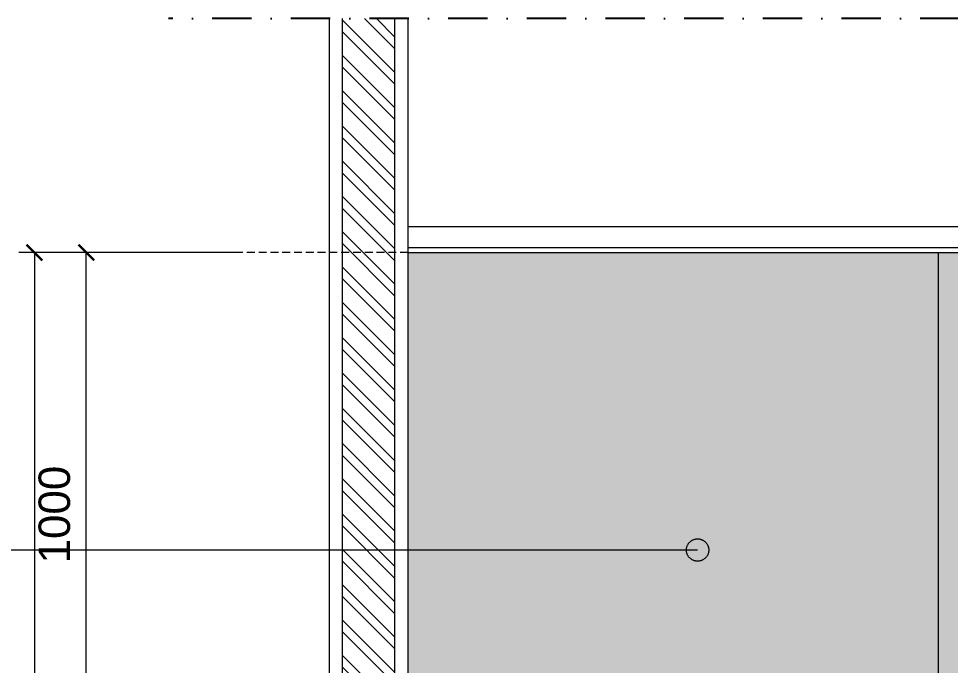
# Model space of a CAD drawing. Header units: millimetres. Extents: x 7371 to 278338, y -43753 to 35464.
# Drawn here: x 267017 to 268794, y 1826 to 3060 of the extents above; entities that cross this region are included whole.
import ezdxf

# ---------------------------------------------------------------- set-up
doc = ezdxf.new("R2010")
doc.units = ezdxf.units.MM
doc.header["$MEASUREMENT"] = 0
for name, pattern in [('CENTER', [50.8, 31.75, -6.35, 6.35, -6.35]), ('DASHDOT2', [0.5, 0.25, -0.125, 0, -0.125]), ('HIDDEN2', [0.1875, 0.125, -0.0625])]:
    doc.linetypes.add(name, pattern=pattern)
doc.layers.get('DEFPOINTS').update_dxf_attribs({"lineweight": 18})
for name, color, linetype, lineweight in [('28-Arsiran', 252, 'Continuous', 5), ('8', 8, 'Continuous', 5), ('Arsir', 251, 'Continuous', 5), ('AS', 8, 'HIDDEN2', 5), ('DINDING', 1, 'Continuous', 20), ('PIPA AIR BERSIH', 5, 'CENTER', 5)]:
    doc.layers.add(name, color=color, linetype=linetype, lineweight=lineweight)
doc.layers.add('Layer5', color=5, linetype='Continuous')
doc.styles.get("Standard").update_dxf_attribs({"font": 'arial.ttf'})
doc.dimstyles.new('30 baru', dxfattribs={"dimtxt": 0.2, "dimasz": 0.1, "dimexe": 0.1, "dimexo": 0.1, "dimgap": 0.1, "dimtad": 1, "dimtoh": 1, "dimdec": 0, "dimlfac": 300, "dimtxsty": 'Standard', "dimblk": 'ARCHTICK', "dimcen": 0.1, "dimclrd": 1, "dimclre": 1, "dimclrt": 4, "dimadec": 0, "dimazin": 0, "dimtfac": 1, "dimtdec": 0, "dimtix": 1, "dimtmove": 0, "dimatfit": 3, "dimfxl": 1, "dimlwd": 5, "dimlwe": 5, "dimarcsym": 0})

# ---------------------------------------------------------------- blocks, each defined once
blk = doc.blocks.new('_ArchTick')
at = {"color": 0, "linetype": 'ByBlock', "const_width": 0.15}
blk.add_lwpolyline([(-0.5, -0.5), (0.5, 0.5)], dxfattribs=at)
blk = doc.blocks.new('*D201')
at = {"color": 1, "lineweight": 5, "transparency": 16777216}
for p, q in [((127639.1254, -874.3863), (127638.0533, -874.3863)), ((127638.1533, -877.7196), (127638.1533, -874.3863)), ((127639.5238, -877.7196), (127638.0533, -877.7196))]:
    blk.add_line(p, q, dxfattribs=at)
at = {"layer": 'DEFPOINTS', "color": 0, "transparency": 16777216}
for p in [(127638.1533, -874.3863), (127639.2254, -874.3863), (127639.6238, -877.7196)]:
    blk.add_point(p, dxfattribs=at)
at = {"color": 1, "lineweight": 5, "transparency": 16777216, "xscale": 0.1, "yscale": 0.1, "zscale": 0.1}
for p, rotation in [((127638.1533, -874.3863), 90), ((127638.1533, -877.7196), 270)]:
    blk.add_blockref('_ArchTick', p, dxfattribs=dict(at, rotation=rotation))
at = {"color": 4, "transparency": 16777216, "insert": (127637.9512, -876.053), "char_height": 0.2, "attachment_point": 5, "rotation": 90}
blk.add_mtext('1000', dxfattribs=at)
blk = doc.blocks.new('*D245')
at = {"color": 1, "lineweight": 5, "transparency": 16777216}
for p, q in [((127638.8877, -874.3863), (127637.7236, -874.3863)), ((127637.8236, -874.3863), (127637.8236, -884.3863)), ((127638.8877, -884.3863), (127637.7236, -884.3863))]:
    blk.add_line(p, q, dxfattribs=at)
at = {"layer": 'DEFPOINTS', "color": 0, "transparency": 16777216}
for p in [(127638.9877, -874.3863), (127637.8236, -884.3863), (127638.9877, -884.3863)]:
    blk.add_point(p, dxfattribs=at)
at = {"color": 1, "lineweight": 5, "transparency": 16777216, "xscale": 0.1, "yscale": 0.1, "zscale": 0.1}
for p, rotation in [((127637.8236, -874.3863), 90), ((127637.8236, -884.3863), 270)]:
    blk.add_blockref('_ArchTick', p, dxfattribs=dict(at, rotation=rotation))
at = {"color": 4, "transparency": 16777216, "insert": (127637.6215, -879.3863), "char_height": 0.2, "attachment_point": 5, "rotation": 90}
blk.add_mtext('3000', dxfattribs=at)
blk = doc.blocks.new('dsdsdsdsd')
h = blk.add_hatch()
h.set_pattern_fill('DOTS', color=8, scale=0.05)
h.set_pattern_definition([(0, (127803.66642, -997.38924), (0.0396875, 0.079375), [0, -0.079375])])
h.paths.add_polyline_path([(127650.0161, -874.3863), (127650.0161, -878.553), (127647.0161, -878.553), (127647.0161, -884.3863), (127645.5997, -884.3863), (127645.7266, -883.7505), (127645.9826, -883.315), (127645.9666, -882.7988), (127645.9228, -881.9125), (127645.9099, -881.8132), (127645.254, -881.7364), (127645.0555, -881.7364), (127644.4619, -881.8019), (127644.4305, -881.8216), (127644.4318, -881.8898), (127644.3837, -882.8491), (127644.3632, -883.2772), (127644.4761, -883.5052), (127644.629, -883.7588), (127644.7785, -884.3863), (127643.5328, -884.3863), (127643.5328, -884.5196), (127640.1995, -884.5196), (127640.1995, -874.3863)])
h = blk.add_hatch(color=8)
h.dxf.hatch_style = 1
edge = h.paths.add_edge_path()
edge.add_arc((127642.0402, -876.2785), 0.0711, 0, 360)
at = {"layer": '28-Arsiran'}
h = blk.add_hatch(dxfattribs=at)
h.set_pattern_fill('ANSI32', color=256, scale=0.016667, angle=90)
h.set_pattern_definition([(135, (127718.41433, -1035.57211), (-0.1122532, -0.1122532), []), (135, (127718.41433, -1035.49727), (-0.1122532, -0.1122532), [])])
h.paths.add_polyline_path([(127639.7828, -872.8982), (127640.1161, -872.8982), (127640.1161, -884.5863), (127639.7828, -884.5863)])
for p, q in [((127640.1995, -874.2196), (127650.0161, -874.2196)), ((127640.1995, -874.353), (127650.0161, -874.353)), ((127640.1995, -874.3863), (127650.0161, -874.3863)), ((127643.5728, -877.7196), (127643.5728, -874.3863))]:
    blk.add_line(p, q)
blk.add_circle((127642.0402, -876.2785), 0.0711)
at = {"layer": '8'}
for p, q in [((127639.7828, -884.5863), (127639.7828, -872.8982)), ((127640.1161, -884.5863), (127640.1161, -872.8982))]:
    blk.add_line(p, q, dxfattribs=at)
at = {"layer": 'Arsir'}
blk.add_line((127642.0398, -876.2785), (127636.7604, -876.2785), dxfattribs=at)
at = {"layer": 'AS', "ltscale": 0.4}
blk.add_line((127640.1995, -874.3863), (127638.9572, -874.3863), dxfattribs=at)
at = {"layer": 'DINDING'}
for p, q in [((127639.6995, -884.5863), (127639.6995, -872.8982)), ((127640.1995, -884.5863), (127640.1995, -872.8982))]:
    blk.add_line(p, q, dxfattribs=at)
at = {"layer": 'Layer5', "linetype": 'DASHDOT2'}
blk.add_line((127651.2111, -872.8982), (127638.6758, -872.8982), dxfattribs=at)
for base, p1, p2, picture, middle in [((127637.8236, -884.3863), (127638.9877, -874.3863), (127638.9877, -884.3863), '*D245', (127637.6215, -879.3863)), ((127638.1533, -874.3863), (127639.6238, -877.7196), (127639.2254, -874.3863), '*D201', (127637.9512, -876.053))]:
    dim = blk.add_linear_dim(base=base, p1=p1, p2=p2, angle=90, dimstyle='30 baru')
    dim.commit()
    dim.dimension.update_dxf_attribs({"geometry": picture, "text_midpoint": middle})

msp = doc.modelspace()

# ---------------------------------------------------------------- block references
at = {"layer": 'PIPA AIR BERSIH', "xscale": 300.0000059255024, "yscale": 300.0000059255024, "zscale": 300.0000059255024}
msp.add_blockref('dsdsdsdsd', (-38024300.5, 264929.8), dxfattribs=at)

doc.saveas('drawing.dxf')
